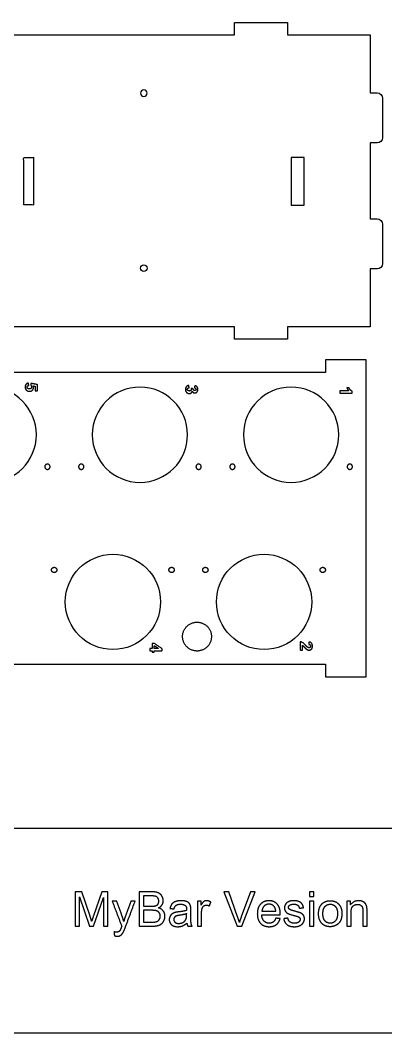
# Model space of a CAD drawing. Header units: millimetres. Extents: x -635 to 76, y -1320 to -500.
# Drawn here: x -363.1 to -224.7, y -1320.2 to -936.6 of the extents above; entities that cross this region are included whole.
import ezdxf

# ---------------------------------------------------------------- set-up
doc = ezdxf.new("R2010")
doc.units = ezdxf.units.MM
doc.layers.add('Default', color=18, linetype='Continuous', true_color=0x000000)
doc.layers.add('Layer 01', color=12, linetype='Continuous', true_color=0xc80000)

msp = doc.modelspace()

# ---------------------------------------------------------------- linework, layer by layer
at = {"layer": 'Default'}
for p, q in [((-225.928, -966.177), (-225.928, -981.138)), ((-225.928, -1013.89), (-225.928, -1028.851))]:
    msp.add_line(p, q, dxfattribs=at)
for points in [[(-543.928, -972.614), (-541.228, -972.614), (-541.228, -942.214), (-477.813, -942.214), (-477.813, -937.514), (-457.813, -937.514), (-457.813, -942.214), (-281.952, -942.214), (-281.952, -937.514), (-261.952, -937.514), (-261.952, -942.214), (-230.628, -942.214), (-230.628, -964.177), (-227.928, -964.177)], [(-227.928, -983.138), (-230.628, -983.138), (-230.628, -1011.89), (-227.928, -1011.89)], [(-227.928, -1030.851), (-230.628, -1030.851), (-230.628, -1052.814), (-261.952, -1052.814), (-261.952, -1057.514), (-281.952, -1057.514), (-281.952, -1052.814), (-457.813, -1052.814), (-457.813, -1057.514), (-477.813, -1057.514), (-477.813, -1052.814), (-541.228, -1052.814), (-541.228, -1022.614), (-543.928, -1022.614)], [(-539.703, -1180.645), (-247.552, -1180.645), (-247.552, -1185.345), (-232.103, -1185.345), (-232.103, -1065.345), (-247.552, -1065.345), (-247.552, -1070.045), (-539.703, -1070.045)]]:
    msp.add_lwpolyline(points, dxfattribs=at)
msp.add_lwpolyline([(-255.562, -988.622), (-260.562, -988.622), (-260.562, -1006.679), (-255.562, -1006.679)], close=True, dxfattribs=at)
at = {"layer": 'Default', "extrusion": (0, 0, -1)}
for centre, radius in [((316.278, -964.311), 1.25), ((374.999, -1093.687), 18.03), ((317.767, -1093.687), 18.03), ((260.535, -1093.687), 18.03)]:
    msp.add_circle(centre, radius, dxfattribs=at)
at = {"layer": 'Default'}
for centre, radius in [((-316.278, -1030.611), 1.25), ((-328.004, -1157.002), 18.03), ((-270.772, -1157.002), 18.03)]:
    msp.add_circle(centre, radius, dxfattribs=at)
at = {"layer": 'Default', "extrusion": (0, 0, -1)}
for centre, start, end in [((227.928, -966.177), 90, 180), ((227.928, -981.138), 180, 270), ((227.928, -1013.89), 90, 180), ((227.928, -1028.851), 180, 270)]:
    msp.add_arc(centre, 2, start, end, dxfattribs=at)
at = {"layer": 'Default'}
msp.add_open_spline([(-361.747, -1006.629), (-359.897, -1006.629), (-358.047, -1006.629), (-358.047, -997.65), (-358.047, -988.672), (-359.897, -988.672), (-361.747, -988.672), (-361.747, -997.65), (-361.747, -1006.629)], degree=2, knots=[12, 12, 12, 15, 15, 20, 20, 23, 23, 28, 28, 28], dxfattribs=at)
at = {"layer": 'Default', "color": 2, "true_color": 0xffff00}
for points, knots in [([(-359.941, -1074.11), (-359.895, -1074.556), (-359.848, -1075.002), (-360.154, -1075.038), (-360.332, -1075.218), (-360.51, -1075.397), (-360.51, -1075.631), (-360.51, -1075.898), (-360.285, -1076.083), (-360.06, -1076.268), (-359.606, -1076.268), (-359.18, -1076.268), (-358.967, -1076.08), (-358.755, -1075.891), (-358.755, -1075.588), (-358.755, -1075.211), (-359.1, -1074.911), (-359.047, -1074.554), (-358.994, -1074.196), (-357.781, -1074.426), (-356.568, -1074.657), (-356.568, -1075.837), (-356.568, -1077.017), (-356.985, -1077.017), (-357.402, -1077.017), (-357.402, -1076.171), (-357.402, -1075.325), (-357.789, -1075.251), (-358.177, -1075.178), (-358.035, -1075.478), (-358.035, -1075.791), (-358.035, -1076.388), (-358.467, -1076.803), (-358.899, -1077.218), (-359.588, -1077.218), (-360.163, -1077.218), (-360.614, -1076.887), (-361.23, -1076.436), (-361.23, -1075.636), (-361.23, -1074.996), (-360.88, -1074.592), (-360.531, -1074.189), (-359.941, -1074.11)], [0, 0, 0, 1, 1, 2, 2, 3, 3, 4, 4, 5, 5, 6, 6, 7, 7, 8, 8, 9, 9, 10, 10, 11, 11, 12, 12, 13, 13, 14, 14, 15, 15, 16, 16, 17, 17, 18, 18, 19, 19, 20, 20, 21, 21, 21]), ([(-299.26, -1075.004), (-299.207, -1075.436), (-299.154, -1075.867), (-299.489, -1075.906), (-299.667, -1076.076), (-299.845, -1076.247), (-299.845, -1076.489), (-299.845, -1076.749), (-299.632, -1076.927), (-299.42, -1077.105), (-299.059, -1077.105), (-298.718, -1077.105), (-298.519, -1076.938), (-298.319, -1076.772), (-298.319, -1076.532), (-298.319, -1076.374), (-298.385, -1076.155), (-298.007, -1076.202), (-297.629, -1076.249), (-297.638, -1076.596), (-297.474, -1076.778), (-297.311, -1076.961), (-297.04, -1076.961), (-296.809, -1076.961), (-296.672, -1076.825), (-296.535, -1076.69), (-296.535, -1076.465), (-296.535, -1076.244), (-296.689, -1076.087), (-296.843, -1075.93), (-297.139, -1075.896), (-297.071, -1075.493), (-297.004, -1075.09), (-296.591, -1075.174), (-296.345, -1075.344), (-296.098, -1075.514), (-295.957, -1075.818), (-295.816, -1076.121), (-295.816, -1076.498), (-295.816, -1077.143), (-296.231, -1077.532), (-296.571, -1077.853), (-296.998, -1077.853), (-297.606, -1077.853), (-297.967, -1077.186), (-298.054, -1077.581), (-298.354, -1077.818), (-298.654, -1078.054), (-299.079, -1078.054), (-299.695, -1078.054), (-300.13, -1077.613), (-300.564, -1077.171), (-300.564, -1076.513), (-300.564, -1075.89), (-300.203, -1075.48), (-299.843, -1075.07), (-299.26, -1075.004)], [0, 0, 0, 1, 1, 2, 2, 3, 3, 4, 4, 5, 5, 6, 6, 7, 7, 8, 8, 9, 9, 10, 10, 11, 11, 12, 12, 13, 13, 14, 14, 15, 15, 16, 16, 17, 17, 18, 18, 19, 19, 20, 20, 21, 21, 22, 22, 23, 23, 24, 24, 25, 25, 26, 26, 27, 27, 28, 28, 28]), ([(-242.125, -1077.893), (-242.125, -1077.447), (-242.125, -1077.001), (-240.45, -1077.001), (-238.775, -1077.001), (-239.23, -1076.513), (-239.448, -1075.85), (-239.045, -1075.85), (-238.642, -1075.85), (-238.528, -1076.199), (-238.208, -1076.609), (-237.889, -1077.018), (-237.463, -1077.17), (-237.463, -1077.532), (-237.463, -1077.893), (-239.794, -1077.893), (-242.125, -1077.893)], [0, 0, 0, 1, 1, 2, 2, 3, 3, 4, 4, 5, 5, 6, 6, 7, 7, 8, 8, 8]), ([(-314.023, -1174.607), (-313.562, -1174.607), (-313.102, -1174.607), (-313.102, -1173.672), (-313.102, -1172.736), (-312.715, -1172.736), (-312.328, -1172.736), (-310.859, -1173.731), (-309.39, -1174.725), (-309.39, -1175.112), (-309.39, -1175.499), (-310.857, -1175.499), (-312.325, -1175.499), (-312.325, -1175.787), (-312.325, -1176.075), (-312.713, -1176.075), (-313.102, -1176.075), (-313.102, -1175.787), (-313.102, -1175.499), (-313.562, -1175.499), (-314.023, -1175.499), (-314.023, -1175.053), (-314.023, -1174.607)], [0, 0, 0, 1, 1, 2, 2, 3, 3, 4, 4, 5, 5, 6, 6, 7, 7, 8, 8, 9, 9, 10, 10, 11, 11, 11]), ([(-312.325, -1174.607), (-311.556, -1174.607), (-310.788, -1174.607), (-311.556, -1174.087), (-312.325, -1173.567), (-312.325, -1174.087), (-312.325, -1174.607)], [0, 0, 0, 1, 1, 2, 2, 3, 3, 3]), ([(-256.268, -1175.248), (-256.685, -1175.248), (-257.102, -1175.248), (-257.102, -1173.679), (-257.102, -1172.111), (-256.631, -1172.162), (-256.21, -1172.418), (-255.788, -1172.673), (-255.091, -1173.427), (-254.528, -1174.033), (-254.327, -1174.171), (-254.05, -1174.356), (-253.78, -1174.356), (-253.481, -1174.356), (-253.32, -1174.192), (-253.16, -1174.028), (-253.16, -1173.739), (-253.16, -1173.453), (-253.319, -1173.284), (-253.479, -1173.116), (-253.85, -1173.09), (-253.808, -1172.643), (-253.766, -1172.197), (-253.057, -1172.277), (-252.749, -1172.7), (-252.44, -1173.123), (-252.44, -1173.758), (-252.44, -1174.453), (-252.81, -1174.851), (-253.18, -1175.248), (-253.73, -1175.248), (-254.043, -1175.248), (-254.326, -1175.134), (-254.608, -1175.02), (-254.918, -1174.773), (-255.124, -1174.608), (-255.509, -1174.174), (-255.895, -1173.74), (-256.021, -1173.626), (-256.148, -1173.511), (-256.268, -1173.441), (-256.268, -1174.344), (-256.268, -1175.248)], [0, 0, 0, 0.9999998, 0.9999998, 1.9999998, 1.9999998, 2.9999998, 2.9999998, 3.9999998, 3.9999998, 4.9999998, 4.9999998, 5.9999998, 5.9999998, 6.9999998, 6.9999998, 7.9999999, 7.9999999, 8.9999999, 8.9999999, 9.9999999, 9.9999999, 10.9999999, 10.9999999, 11.9999999, 11.9999999, 12.9999999, 12.9999999, 13.9999999, 13.9999999, 14.9999999, 14.9999999, 15.9999999, 15.9999999, 17, 17, 18, 18, 19, 19, 20, 20, 21, 21, 21])]:
    msp.add_open_spline(points, degree=2, knots=knots, dxfattribs=at)
at = {"layer": 'Default'}
for points, knots in [([(-351.779, -1105.797), (-351.779, -1106.797), (-352.779, -1106.797), (-353.779, -1106.797), (-353.779, -1105.797), (-353.779, -1104.797), (-352.779, -1104.797), (-351.779, -1104.797), (-351.779, -1105.797)], [-45.676761, -45.676761, -45.676761, -44.1059646, -44.1059646, -42.5351683, -42.5351683, -40.964372, -40.964372, -39.3935756, -39.3935756, -39.3935756]), ([(-338.987, -1105.797), (-338.987, -1106.797), (-339.987, -1106.797), (-340.987, -1106.797), (-340.987, -1105.797), (-340.987, -1104.797), (-339.987, -1104.797), (-338.987, -1104.797), (-338.987, -1105.797)], [-45.676761, -45.676761, -45.676761, -44.1059646, -44.1059646, -42.5351683, -42.5351683, -40.964372, -40.964372, -39.3935756, -39.3935756, -39.3935756]), ([(-294.547, -1105.797), (-294.547, -1106.797), (-295.547, -1106.797), (-296.547, -1106.797), (-296.547, -1105.797), (-296.547, -1104.797), (-295.547, -1104.797), (-294.547, -1104.797), (-294.547, -1105.797)], [-45.676761, -45.676761, -45.676761, -44.1059646, -44.1059646, -42.5351683, -42.5351683, -40.964372, -40.964372, -39.3935756, -39.3935756, -39.3935756]), ([(-281.755, -1105.797), (-281.755, -1106.797), (-282.755, -1106.797), (-283.755, -1106.797), (-283.755, -1105.797), (-283.755, -1104.797), (-282.755, -1104.797), (-281.755, -1104.797), (-281.755, -1105.797)], [-45.676761, -45.676761, -45.676761, -44.1059646, -44.1059646, -42.5351683, -42.5351683, -40.964372, -40.964372, -39.3935756, -39.3935756, -39.3935756]), ([(-237.315, -1105.797), (-237.315, -1106.797), (-238.315, -1106.797), (-239.315, -1106.797), (-239.315, -1105.797), (-239.315, -1104.797), (-238.315, -1104.797), (-237.315, -1104.797), (-237.315, -1105.797)], [-45.676761, -45.676761, -45.676761, -44.1059646, -44.1059646, -42.5351683, -42.5351683, -40.964372, -40.964372, -39.3935756, -39.3935756, -39.3935756]), ([(-349.224, -1144.892), (-349.224, -1143.892), (-350.224, -1143.892), (-351.224, -1143.892), (-351.224, -1144.892), (-351.224, -1145.892), (-350.224, -1145.892), (-349.224, -1145.892), (-349.224, -1144.892)], [-45.676761, -45.676761, -45.676761, -44.1059646, -44.1059646, -42.5351683, -42.5351683, -40.964372, -40.964372, -39.3935756, -39.3935756, -39.3935756]), ([(-304.784, -1144.892), (-304.784, -1143.892), (-305.784, -1143.892), (-306.784, -1143.892), (-306.784, -1144.892), (-306.784, -1145.892), (-305.784, -1145.892), (-304.784, -1145.892), (-304.784, -1144.892)], [-45.676761, -45.676761, -45.676761, -44.1059646, -44.1059646, -42.5351683, -42.5351683, -40.964372, -40.964372, -39.3935756, -39.3935756, -39.3935756]), ([(-291.992, -1144.892), (-291.992, -1143.892), (-292.992, -1143.892), (-293.992, -1143.892), (-293.992, -1144.892), (-293.992, -1145.892), (-292.992, -1145.892), (-291.992, -1145.892), (-291.992, -1144.892)], [-45.676761, -45.676761, -45.676761, -44.1059646, -44.1059646, -42.5351683, -42.5351683, -40.964372, -40.964372, -39.3935756, -39.3935756, -39.3935756]), ([(-247.552, -1144.892), (-247.552, -1143.892), (-248.552, -1143.892), (-249.552, -1143.892), (-249.552, -1144.892), (-249.552, -1145.892), (-248.552, -1145.892), (-247.552, -1145.892), (-247.552, -1144.892)], [-45.676761, -45.676761, -45.676761, -44.1059646, -44.1059646, -42.5351683, -42.5351683, -40.964372, -40.964372, -39.3935756, -39.3935756, -39.3935756]), ([(-296.156, -1175.608), (-290.694, -1175.608), (-290.694, -1170.145), (-290.694, -1164.683), (-296.156, -1164.683), (-301.618, -1164.683), (-301.618, -1170.145), (-301.618, -1175.608), (-296.156, -1175.608)], [0, 0, 0, 11.7809725, 11.7809725, 23.5619449, 23.5619449, 35.3429174, 35.3429174, 47.1238898, 47.1238898, 47.1238898])]:
    msp.add_rational_spline(points, [1, 0.707106781187, 1, 0.707106781187, 1, 0.707106781187, 1, 0.707106781187, 1], degree=2, knots=knots, dxfattribs=at)
at = {"layer": 'Layer 01'}
for p, q in [((-339.735, -1266.826), (-342.326, -1266.826)), ((-342.326, -1266.826), (-342.326, -1279.836)), ((-340.667, -1279.836), (-340.667, -1268.761)), ((-340.667, -1268.761), (-336.904, -1279.836)), ((-336.655, -1276.038), (-339.735, -1266.826)), ((-335.351, -1279.836), (-331.57, -1268.947)), ((-332.227, -1266.826), (-335.342, -1275.878)), ((-329.911, -1266.826), (-332.227, -1266.826)), ((-331.57, -1268.947), (-331.57, -1279.836)), ((-329.911, -1279.836), (-329.911, -1266.826)), ((-313.235, -1266.826), (-318.116, -1266.826)), ((-318.116, -1266.826), (-318.116, -1279.836)), ((-313.795, -1268.362), (-316.395, -1268.362)), ((-316.395, -1268.362), (-316.395, -1272.293)), ((-284.171, -1266.826), (-286.035, -1266.826)), ((-286.035, -1266.826), (-280.994, -1279.836)), ((-280.79, -1276.278), (-284.171, -1266.826)), ((-275.891, -1266.826), (-279.406, -1276.278)), ((-279.228, -1279.836), (-274.134, -1266.826)), ((-274.134, -1266.826), (-275.891, -1266.826)), ((-316.395, -1272.293), (-313.582, -1272.293)), ((-294.599, -1270.412), (-296.037, -1270.412)), ((-296.037, -1270.412), (-296.037, -1279.836)), ((-294.599, -1271.84), (-294.599, -1270.412)), ((-238.015, -1270.412), (-239.452, -1270.412)), ((-239.452, -1270.412), (-239.452, -1279.836)), ((-238.015, -1271.752), (-238.015, -1270.412)), ((-313.386, -1273.828), (-316.395, -1273.828)), ((-316.395, -1273.828), (-316.395, -1278.301)), ((-294.439, -1279.836), (-294.439, -1274.902)), ((-237.855, -1279.836), (-237.855, -1274.689)), ((-342.326, -1279.836), (-340.667, -1279.836)), ((-336.904, -1279.836), (-335.351, -1279.836)), ((-331.57, -1279.836), (-329.911, -1279.836)), ((-318.116, -1279.836), (-313.156, -1279.836)), ((-316.395, -1278.301), (-313.156, -1278.301)), ((-296.037, -1279.836), (-294.439, -1279.836)), ((-280.994, -1279.836), (-279.228, -1279.836)), ((-239.452, -1279.836), (-237.855, -1279.836))]:
    msp.add_line(p, q, dxfattribs=at)
msp.add_lwpolyline([(-634.912, -1320.22), (75.95, -1320.22), (75.95, -504.37), (-634.912, -504.37)], close=True, dxfattribs=at)
msp.add_lwpolyline([(-634.912, -1242.674), (75.95, -1242.674)], dxfattribs=at)
for points, knots in [([(-313.582, -1272.293), (-312.437, -1272.293), (-311.94, -1272.142), (-311.283, -1271.947), (-310.95, -1271.494), (-310.617, -1271.042), (-310.617, -1270.358), (-310.617, -1269.711), (-310.928, -1269.218), (-311.239, -1268.725), (-311.816, -1268.544), (-312.392, -1268.362), (-313.795, -1268.362)], [1, 1, 1, 2, 2, 3, 3, 4, 4, 5, 5, 6, 6, 7, 7, 7]), ([(-310.742, -1272.914), (-309.828, -1272.462), (-309.375, -1271.725), (-308.922, -1270.988), (-308.922, -1270.154), (-308.922, -1269.258), (-309.433, -1268.437), (-309.943, -1267.616), (-310.844, -1267.221), (-311.745, -1266.826), (-313.235, -1266.826)], [-7, -7, -7, -6, -6, -5, -5, -4, -4, -3, -3, -2, -2, -2]), ([(-313.156, -1279.836), (-311.913, -1279.836), (-311.057, -1279.619), (-310.2, -1279.402), (-309.632, -1278.976), (-309.064, -1278.55), (-308.678, -1277.764), (-308.292, -1276.979), (-308.292, -1276.065), (-308.292, -1274.929), (-308.927, -1274.095), (-309.561, -1273.26), (-310.742, -1272.914)], [-13, -13, -13, -12, -12, -11, -11, -10, -10, -9, -9, -8, -8, -7, -7, -7]), ([(-298.575, -1272.284), (-298.717, -1271.627), (-299.072, -1271.197), (-299.427, -1270.767), (-300.181, -1270.483), (-300.935, -1270.199), (-302.142, -1270.199), (-303.358, -1270.199), (-304.281, -1270.531), (-305.204, -1270.864), (-305.692, -1271.481), (-306.18, -1272.098), (-306.393, -1273.101)], [-22, -22, -22, -21, -21, -20, -20, -19, -19, -18, -18, -17, -17, -16, -16, -16]), ([(-304.831, -1273.314), (-304.574, -1272.311), (-304.037, -1271.916), (-303.5, -1271.521), (-302.373, -1271.521), (-301.166, -1271.521), (-300.554, -1272.062), (-300.101, -1272.462), (-300.101, -1273.438), (-300.101, -1273.527), (-300.11, -1273.855)], [-15, -15, -15, -14, -14, -13, -13, -12, -12, -11, -11, -10, -10, -10]), ([(-290.916, -1270.713), (-291.75, -1270.199), (-292.558, -1270.199), (-293.117, -1270.199), (-293.583, -1270.518), (-294.049, -1270.838), (-294.599, -1271.84)], [-12, -12, -12, -11, -11, -10, -10, -9, -9, -9]), ([(-294.439, -1274.902), (-294.439, -1273.89), (-294.173, -1273.038), (-293.995, -1272.479), (-293.578, -1272.164), (-293.161, -1271.849), (-292.638, -1271.849), (-292.052, -1271.849), (-291.466, -1272.195)], [-17, -17, -17, -16, -16, -15, -15, -14, -14, -13, -13, -13]), ([(-264.647, -1275.532), (-264.638, -1275.248), (-264.638, -1275.106), (-264.638, -1272.772), (-265.836, -1271.485), (-267.035, -1270.199), (-268.925, -1270.199), (-270.877, -1270.199), (-272.102, -1271.512), (-273.327, -1272.825), (-273.327, -1275.204), (-273.327, -1277.502), (-272.115, -1278.776), (-270.904, -1280.049), (-268.836, -1280.049), (-267.194, -1280.049), (-266.138, -1279.251), (-265.082, -1278.452), (-264.692, -1277.005)], [-14, -14, -14, -13, -13, -12, -12, -11, -11, -10, -10, -9, -9, -8, -8, -7, -7, -6, -6, -5, -5, -5]), ([(-266.325, -1274.219), (-266.431, -1273.03), (-266.928, -1272.435), (-267.691, -1271.512), (-268.907, -1271.512), (-270.008, -1271.512), (-270.757, -1272.249), (-271.507, -1272.985), (-271.587, -1274.219)], [1, 1, 1, 2, 2, 3, 3, 4, 4, 5, 5, 5]), ([(-255.853, -1272.843), (-256.003, -1271.929), (-256.403, -1271.383), (-256.802, -1270.838), (-257.641, -1270.518), (-258.479, -1270.199), (-259.589, -1270.199), (-260.325, -1270.199), (-260.969, -1270.389), (-261.612, -1270.58), (-261.985, -1270.855), (-262.482, -1271.21), (-262.77, -1271.747), (-263.059, -1272.284), (-263.059, -1272.914), (-263.059, -1273.606), (-262.708, -1274.179), (-262.358, -1274.751), (-261.679, -1275.075), (-261, -1275.399), (-259.243, -1275.843), (-257.938, -1276.171), (-257.61, -1276.384), (-257.139, -1276.695), (-257.139, -1277.236), (-257.139, -1277.84), (-257.672, -1278.288), (-258.204, -1278.736), (-259.305, -1278.736), (-260.396, -1278.736), (-261.004, -1278.23), (-261.612, -1277.724), (-261.745, -1276.775)], [-32, -32, -32, -31, -31, -30, -30, -29, -29, -28, -28, -27, -27, -26, -26, -25, -25, -24, -24, -23, -23, -22, -22, -21, -21, -20, -20, -19, -19, -18, -18, -17, -17, -16, -16, -16]), ([(-260.707, -1273.713), (-261.124, -1273.544), (-261.319, -1273.287), (-261.515, -1273.038), (-261.515, -1272.728), (-261.515, -1272.24), (-261.044, -1271.876), (-260.574, -1271.512), (-259.473, -1271.512), (-258.542, -1271.512), (-258.031, -1271.92), (-257.521, -1272.329), (-257.415, -1273.056)], [-39, -39, -39, -38, -38, -37, -37, -36, -36, -35, -35, -34, -34, -33, -33, -33]), ([(-250.155, -1275.124), (-250.155, -1277.511), (-248.935, -1278.78), (-247.715, -1280.049), (-245.736, -1280.049), (-244.502, -1280.049), (-243.459, -1279.473), (-242.417, -1278.896), (-241.871, -1277.853), (-241.325, -1276.81), (-241.325, -1274.991), (-241.325, -1272.746), (-242.559, -1271.472), (-243.792, -1270.199), (-245.736, -1270.199), (-247.484, -1270.199), (-248.7, -1271.246), (-250.155, -1272.506), (-250.155, -1275.124)], [-9, -9, -9, -8, -8, -7, -7, -6, -6, -5, -5, -4, -4, -3, -3, -2, -2, -1, -1, 0, 0, 0]), ([(-248.513, -1275.124), (-248.513, -1276.934), (-247.724, -1277.835), (-246.934, -1278.736), (-245.736, -1278.736), (-244.546, -1278.736), (-243.757, -1277.831), (-242.967, -1276.926), (-242.967, -1275.071), (-242.967, -1273.322), (-243.761, -1272.422), (-244.555, -1271.521), (-245.736, -1271.521), (-246.934, -1271.521), (-247.724, -1272.417), (-248.513, -1273.314), (-248.513, -1275.124)], [0, 0, 0, 1, 1, 2, 2, 3, 3, 4, 4, 5, 5, 6, 6, 7, 7, 8, 8, 8]), ([(-231.794, -1274.041), (-231.794, -1272.932), (-231.882, -1272.488), (-232.024, -1271.805), (-232.379, -1271.308), (-232.734, -1270.811), (-233.449, -1270.505), (-234.163, -1270.199), (-235.015, -1270.199), (-236.976, -1270.199), (-238.015, -1271.752)], [-23, -23, -23, -22, -22, -21, -21, -20, -20, -19, -19, -18, -18, -18]), ([(-237.855, -1274.689), (-237.855, -1272.879), (-237.114, -1272.231), (-236.373, -1271.583), (-235.352, -1271.583), (-234.713, -1271.583), (-234.239, -1271.871), (-233.764, -1272.16), (-233.577, -1272.644), (-233.391, -1273.127), (-233.391, -1274.103)], [-31, -31, -31, -30, -30, -29, -29, -28, -28, -27, -27, -26, -26, -26]), ([(-313.156, -1278.301), (-312.321, -1278.301), (-311.984, -1278.239), (-311.39, -1278.132), (-310.99, -1277.884), (-310.591, -1277.635), (-310.333, -1277.161), (-310.076, -1276.686), (-310.076, -1276.065), (-310.076, -1275.337), (-310.449, -1274.8), (-310.822, -1274.263), (-311.483, -1274.046), (-312.144, -1273.828), (-313.386, -1273.828)], [1, 1, 1, 2, 2, 3, 3, 4, 4, 5, 5, 6, 6, 7, 7, 8, 8, 8]), ([(-300.11, -1273.855), (-301.024, -1274.174), (-302.959, -1274.405), (-303.908, -1274.521), (-304.379, -1274.645), (-305.018, -1274.822), (-305.528, -1275.168), (-306.038, -1275.514), (-306.353, -1276.087), (-306.668, -1276.659), (-306.668, -1277.352), (-306.668, -1278.532), (-305.834, -1279.291), (-305, -1280.049), (-303.447, -1280.049), (-302.506, -1280.049), (-301.685, -1279.739), (-300.864, -1279.428), (-299.977, -1278.674)], [-10, -10, -10, -9, -9, -8, -8, -7, -7, -6, -6, -5, -5, -4, -4, -3, -3, -2, -2, -1, -1, -1]), ([(-300.11, -1275.106), (-300.98, -1275.461), (-302.719, -1275.71), (-303.704, -1275.852), (-304.112, -1276.029), (-304.521, -1276.207), (-304.742, -1276.548), (-304.964, -1276.89), (-304.964, -1277.307), (-304.964, -1277.946), (-304.481, -1278.372), (-303.997, -1278.798), (-303.065, -1278.798), (-302.142, -1278.798), (-301.423, -1278.394), (-300.705, -1277.99), (-300.367, -1277.289), (-300.11, -1276.748), (-300.11, -1275.692)], [0, 0, 0, 1, 1, 2, 2, 3, 3, 4, 4, 5, 5, 6, 6, 7, 7, 8, 8, 9, 9, 9]), ([(-297.989, -1279.836), (-298.291, -1279.295), (-298.393, -1278.705), (-298.495, -1278.115), (-298.495, -1275.887)], [-26, -26, -26, -25, -25, -24, -24, -24]), ([(-266.342, -1276.801), (-266.706, -1277.813), (-267.327, -1278.274), (-267.949, -1278.736), (-268.827, -1278.736), (-270.008, -1278.736), (-270.797, -1277.911), (-271.587, -1277.085), (-271.676, -1275.532)], [-19, -19, -19, -18, -18, -17, -17, -16, -16, -15, -15, -15]), ([(-263.325, -1277.023), (-263.059, -1278.523), (-262.096, -1279.286), (-261.133, -1280.049), (-259.296, -1280.049), (-258.187, -1280.049), (-257.308, -1279.663), (-256.429, -1279.277), (-255.964, -1278.572), (-255.498, -1277.866), (-255.498, -1277.068), (-255.498, -1276.251), (-255.879, -1275.701), (-256.261, -1275.151), (-256.931, -1274.862), (-257.601, -1274.574), (-259.296, -1274.121), (-260.467, -1273.802), (-260.707, -1273.713)], [-48, -48, -48, -47, -47, -46, -46, -45, -45, -44, -44, -43, -43, -42, -42, -41, -41, -40, -40, -39, -39, -39]), ([(-324.808, -1280.245), (-325.145, -1281.194), (-325.296, -1281.434), (-325.5, -1281.753), (-325.82, -1281.931), (-326.139, -1282.108), (-326.672, -1282.108), (-327.062, -1282.108), (-327.586, -1281.966)], [-17, -17, -17, -16, -16, -15, -15, -14, -14, -13, -13, -13]), ([(-327.408, -1283.466), (-326.84, -1283.661), (-326.379, -1283.661), (-325.615, -1283.661), (-325.065, -1283.293), (-324.515, -1282.925), (-324.089, -1282.135), (-323.77, -1281.549), (-323.193, -1279.996)], [-30, -30, -30, -29, -29, -28, -28, -27, -27, -26, -26, -26])]:
    msp.add_open_spline(points, degree=2, knots=knots, dxfattribs=at)
for points in [[(-251.992, -1266.826), (-252.791, -1266.826), (-253.59, -1266.826)], [(-253.59, -1266.826), (-253.59, -1267.745), (-253.59, -1268.663)], [(-253.59, -1268.663), (-252.791, -1268.663), (-251.992, -1268.663)], [(-251.992, -1268.663), (-251.992, -1267.745), (-251.992, -1266.826)], [(-326.521, -1270.412), (-327.381, -1270.412), (-328.242, -1270.412)], [(-328.242, -1270.412), (-326.454, -1275.133), (-324.666, -1279.854)], [(-324.559, -1275.869), (-325.54, -1273.141), (-326.521, -1270.412)], [(-321.205, -1270.412), (-322.212, -1273.158), (-323.219, -1275.905)], [(-323.193, -1279.996), (-321.4, -1275.204), (-319.607, -1270.412)], [(-319.607, -1270.412), (-320.406, -1270.412), (-321.205, -1270.412)], [(-306.393, -1273.101), (-305.612, -1273.207), (-304.831, -1273.314)], [(-298.495, -1273.757), (-298.495, -1272.692), (-298.575, -1272.284)], [(-291.466, -1272.195), (-291.191, -1271.454), (-290.916, -1270.713)], [(-257.415, -1273.056), (-256.634, -1272.95), (-255.853, -1272.843)], [(-251.992, -1270.412), (-252.791, -1270.412), (-253.59, -1270.412)], [(-253.59, -1270.412), (-253.59, -1275.124), (-253.59, -1279.836)], [(-251.992, -1279.836), (-251.992, -1275.124), (-251.992, -1270.412)], [(-336.034, -1277.964), (-336.229, -1277.325), (-336.655, -1276.038)], [(-335.342, -1275.878), (-335.812, -1277.254), (-336.034, -1277.964)], [(-323.876, -1278.053), (-324.178, -1276.908), (-324.559, -1275.869)], [(-323.219, -1275.905), (-323.601, -1276.952), (-323.876, -1278.053)], [(-300.11, -1275.692), (-300.11, -1275.399), (-300.11, -1275.106)], [(-298.495, -1275.887), (-298.495, -1274.822), (-298.495, -1273.757)], [(-280.107, -1278.408), (-280.382, -1277.414), (-280.79, -1276.278)], [(-279.406, -1276.278), (-279.805, -1277.343), (-280.107, -1278.408)], [(-271.676, -1275.532), (-268.162, -1275.532), (-264.647, -1275.532)], [(-271.587, -1274.219), (-268.956, -1274.219), (-266.325, -1274.219)], [(-264.692, -1277.005), (-265.517, -1276.903), (-266.342, -1276.801)], [(-261.745, -1276.775), (-262.535, -1276.899), (-263.325, -1277.023)], [(-233.391, -1274.103), (-233.391, -1276.97), (-233.391, -1279.836)], [(-231.794, -1279.836), (-231.794, -1276.939), (-231.794, -1274.041)], [(-324.666, -1279.854), (-324.763, -1280.111), (-324.808, -1280.245)], [(-299.977, -1278.674), (-299.906, -1279.339), (-299.657, -1279.836)], [(-299.657, -1279.836), (-298.823, -1279.836), (-297.989, -1279.836)], [(-253.59, -1279.836), (-252.791, -1279.836), (-251.992, -1279.836)], [(-233.391, -1279.836), (-232.592, -1279.836), (-231.794, -1279.836)], [(-327.586, -1281.966), (-327.497, -1282.716), (-327.408, -1283.466)]]:
    msp.add_open_spline(points, degree=2, dxfattribs=at)

doc.saveas('drawing.dxf')
